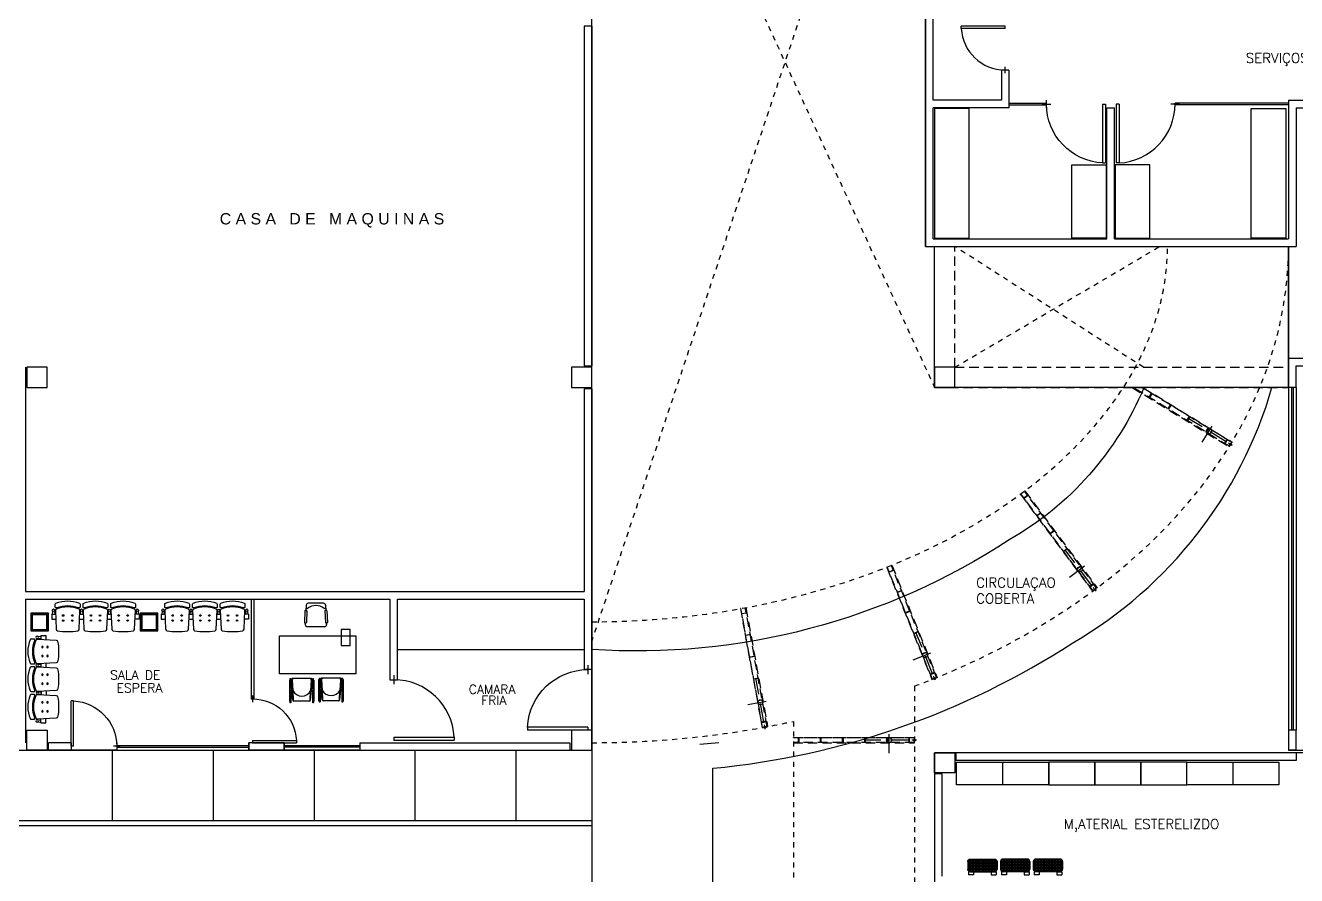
# Model space of a CAD drawing. Extents: x -358 to -207, y -206 to -105.
# Drawn here: x -288.94 to -263.73, y -136.27 to -119.39 of the extents above; entities that cross this region are included whole.
import ezdxf
from ezdxf.enums import TextEntityAlignment as Align
from ezdxf.xclip import XClip

# ---------------------------------------------------------------- set-up
doc = ezdxf.new("R2010")
doc.units = 0
doc.header["$LTSCALE"] = 1.5
doc.header["$MEASUREMENT"] = 0
doc.header["$XCLIPFRAME"] = 0
doc.linetypes.add('HIDDEN', pattern=[0.375, 0.25, -0.125])
doc.linetypes.add('HIDDEN2', pattern=[0.1875, 0.125, -0.0625])
doc.layers.get('0').update_dxf_attribs({"linetype": 'CONTINUOUS'})
for name, color, linetype in [('8CMOB01', 8, 'CONTINUOUS'), ('9CCOLUMNA', 5, 'CONTINUOUS'), ('AREAS', 253, 'CONTINUOUS'), ('CANCEL', 6, 'CONTINUOUS'), ('CCPTAS', 6, 'CONTINUOUS'), ('CUBIERTO', 8, 'CONTINUOUS'), ('ESTRUCTURA', 5, 'CONTINUOUS'), ('MOB', 8, 'CONTINUOUS'), ('MUROS', 3, 'CONTINUOUS'), ('OBRAEXTERIOR', 15, 'CONTINUOUS'), ('OBRAEXTERIOR1', 10, 'CONTINUOUS'), ('PROY', 7, 'HIDDEN2'), ('RCMURO01', 3, 'CONTINUOUS'), ('RCTEXEJE02', 3, 'CONTINUOUS'), ('ZCTEXT01', 2, 'CONTINUOUS')]:
    doc.layers.add(name, color=color, linetype=linetype)
doc.styles.add('HELV-NF', font='helv-nf', dxfattribs={"height": 0.2})
doc.styles.add('REG-60', font='ROMANS.shx', dxfattribs={"height": 0.195})
doc.styles.add('REG-80', font='ROMANS.shx', dxfattribs={"height": 0.27})

# ---------------------------------------------------------------- blocks, each defined once
blk = doc.blocks.new('S3-PROTO')
for p, q in [((-0.865, 0.35), (-0.791, 0.35)), ((-0.865, 0.35), (-0.865, 0.25)), ((-0.849, 0.409), (-0.855, 0.35)), ((-0.811, 0.409), (-0.805, 0.35)), ((-0.309, 0.35), (-0.241, 0.35)), ((-0.294, 0.409), (-0.3, 0.35)), ((-0.256, 0.409), (-0.25, 0.35)), ((0.241, 0.347), (0.309, 0.347)), ((0.256, 0.405), (0.25, 0.347)), ((0.294, 0.405), (0.3, 0.347)), ((0.865, 0.35), (0.791, 0.35)), ((0.811, 0.409), (0.805, 0.35)), ((0.849, 0.409), (0.855, 0.35)), ((0.865, 0.35), (0.865, 0.25)), ((-0.865, 0.25), (-0.786, 0.25)), ((-0.314, 0.25), (-0.236, 0.25)), ((0.236, 0.247), (0.314, 0.247)), ((0.865, 0.25), (0.786, 0.25))]:
    blk.add_line(p, q)
for points in [[(-0.305, 0.522), (-0.305, 0.489, -0.522832), (-0.332, 0.471, 0.18), (-0.768, 0.471, -0.522832), (-0.795, 0.489), (-0.795, 0.547, -0.306573), (-0.782, 0.565, -0.192782), (-0.318, 0.565, -0.306573), (-0.305, 0.547), (-0.305, 0.504)], [(0.245, 0.522), (0.245, 0.489, -0.522832), (0.218, 0.471, 0.18), (-0.218, 0.471, -0.522832), (-0.245, 0.489), (-0.245, 0.547, -0.306573), (-0.232, 0.565, -0.192782), (0.232, 0.565, -0.306573), (0.245, 0.547), (0.245, 0.504)], [(0.795, 0.522), (0.795, 0.489, -0.522832), (0.768, 0.471, 0.18), (0.332, 0.471, -0.522832), (0.305, 0.489), (0.305, 0.547, -0.306573), (0.318, 0.565, -0.192782), (0.782, 0.565, -0.306573), (0.795, 0.547), (0.795, 0.504)]]:
    blk.add_lwpolyline(points, format="xyb")
for points in [[(-0.777, 0.048, 0.346546), (-0.753, 0.019, 0.095695), (-0.347, 0.019, 0.346546), (-0.323, 0.048), (-0.306, 0.417, 0.318973), (-0.325, 0.447, 0.193005), (-0.775, 0.447, 0.318973), (-0.794, 0.417)], [(-0.227, 0.048, 0.346546), (-0.203, 0.019, 0.095695), (0.203, 0.019, 0.346546), (0.227, 0.048), (0.244, 0.417, 0.318973), (0.225, 0.447, 0.193005), (-0.225, 0.447, 0.318973), (-0.244, 0.417)], [(0.323, 0.048, 0.346546), (0.347, 0.019, 0.095695), (0.753, 0.019, 0.346546), (0.777, 0.048), (0.794, 0.417, 0.318973), (0.775, 0.447, 0.193005), (0.325, 0.447, 0.318973), (0.306, 0.417)]]:
    blk.add_lwpolyline(points, format="xyb", close=True)
for centre, radius in [((-0.83, 0.425), 0.025), ((-0.64, 0.32), 0.015), ((-0.46, 0.32), 0.015), ((-0.275, 0.425), 0.025), ((-0.09, 0.32), 0.015), ((0.09, 0.32), 0.015), ((0.275, 0.422), 0.025), ((0.46, 0.32), 0.015), ((0.64, 0.32), 0.015), ((0.83, 0.425), 0.025), ((-0.64, 0.22), 0.015), ((-0.46, 0.22), 0.015), ((-0.09, 0.22), 0.015), ((0.09, 0.22), 0.015), ((0.46, 0.22), 0.015), ((0.64, 0.22), 0.015)]:
    blk.add_circle(centre, radius)
blk = doc.blocks.new('PTA-D')
for p, q in [((0.95, 0), (0.95, 1)), ((0.95, 1), (1, 1)), ((1, 0), (1, 1)), ((-0.073, 0), (0.073, 0)), ((0.95, 0), (1, 0))]:
    blk.add_line(p, q)
blk.add_arc((1.002, -0.001), 1.002, 92.9928, 179.9448)
blk = doc.blocks.new('PTA-I')
for p, q in [((-1, 0), (-1, 1)), ((-0.95, 1), (-1, 1)), ((-0.95, 0), (-0.95, 1)), ((-0.95, 0), (-1, 0)), ((0.073, 0), (-0.073, 0))]:
    blk.add_line(p, q)
blk.add_arc((-1.002, -0.001), 1.002, 0.0552, 87.0072)
blk = doc.blocks.new('CEN-BASU')
for p, q in [((-0.178, 0.187), (-0.163, 0.172)), ((-0.158, 0.167), (-0.148, 0.157)), ((0.152, 0.167), (0.142, 0.157)), ((0.172, 0.187), (0.157, 0.172)), ((-0.178, -0.163), (-0.163, -0.148)), ((-0.158, -0.143), (-0.148, -0.133)), ((0.152, -0.143), (0.142, -0.133)), ((0.157, -0.148), (0.172, -0.163))]:
    blk.add_line(p, q)
for points in [[(-0.178, -0.163), (-0.178, 0.187), (0.172, 0.187), (0.172, -0.163)], [(-0.163, -0.148), (-0.163, 0.172), (0.157, 0.172), (0.157, -0.148)], [(-0.158, -0.143), (-0.158, 0.167), (0.152, 0.167), (0.152, -0.143)], [(-0.148, -0.133), (-0.148, 0.157), (0.142, 0.157), (0.142, -0.133)]]:
    blk.add_lwpolyline(points, close=True)
blk = doc.blocks.new('ANAQUEL')
for p, q in [((0.455, 0.45), (-0.455, 0.45)), ((-0.455, 0.45), (-0.455, 0)), ((0.455, 0), (0.455, 0.45)), ((-0.455, 0), (0.455, 0))]:
    blk.add_line(p, q)
blk = doc.blocks.new('RACK')
for p, q in [((0.011, 0.271), (0.239, 0.271)), ((0.022, 0.281), (0.022, -0.281)), ((0.05, 0.29), (0.2, 0.29)), ((0.052, 0.29), (0.052, -0.29)), ((0.082, 0.29), (0.082, -0.29)), ((0.112, 0.29), (0.112, -0.29)), ((0.142, 0.29), (0.142, -0.29)), ((0.172, 0.29), (0.172, -0.29)), ((0.202, 0.29), (0.202, -0.29)), ((0.232, 0.278), (0.232, -0.278)), ((0.255, 0.176), (0.255, 0.276)), ((0.255, 0.276), (0.315, 0.276)), ((0.315, 0.176), (0.315, 0.276)), ((0, 0.241), (0.25, 0.241)), ((0, 0.24), (0, -0.24)), ((0, 0.211), (0.25, 0.211)), ((0, 0.211), (0.25, 0.211)), ((0, 0.181), (0.25, 0.181)), ((0, 0.181), (0.25, 0.181)), ((0, 0.151), (0.25, 0.151)), ((0, 0.121), (0.25, 0.121)), ((0, 0.091), (0.25, 0.091)), ((0, 0.061), (0.25, 0.061)), ((0, 0.031), (0.25, 0.031)), ((0, 0.001), (0.25, 0.001)), ((0.25, 0.24), (0.25, -0.24)), ((0.255, 0.176), (0.315, 0.176)), ((0, -0.029), (0.25, -0.029)), ((0, -0.059), (0.25, -0.059)), ((0, -0.089), (0.25, -0.089)), ((0, -0.119), (0.25, -0.119)), ((0, -0.149), (0.25, -0.149)), ((0, -0.179), (0.25, -0.179)), ((0, -0.209), (0.25, -0.209)), ((0, -0.209), (0.25, -0.209)), ((0, -0.239), (0.25, -0.239)), ((0, -0.239), (0.25, -0.239)), ((0.255, -0.174), (0.255, -0.274)), ((0.255, -0.174), (0.315, -0.174)), ((0.315, -0.174), (0.315, -0.274)), ((0.009, -0.269), (0.241, -0.269)), ((0.05, -0.29), (0.2, -0.29)), ((0.255, -0.274), (0.315, -0.274))]:
    blk.add_line(p, q)
for centre, start, end in [((0.05, 0.24), 90, 180), ((0.2, 0.24), 0, 90), ((0.05, -0.24), 180, 270), ((0.2, -0.24), 270, 0)]:
    blk.add_arc(centre, 0.05, start, end)
blk = doc.blocks.new('REF')
at = {"layer": 'ESTRUCTURA', "color": 8, "ltscale": 0.06}
for p, q in [((-0.04, 0), (-0.02, 0)), ((0, 0.02), (0, 0.048)), ((0.02, 0), (0.04, 0)), ((0, -0.04), (0, -0.02))]:
    blk.add_line(p, q, dxfattribs=at)
blk.add_circle((0, 0), 0.02, dxfattribs=at)
blk = doc.blocks.new('X')
at = {"layer": 'CUBIERTO', "linetype": 'HIDDEN'}
for p, q in [((0.5, 0.255), (0.5, -0.255)), ((0.1, 0), (0.985, 0))]:
    blk.add_line(p, q, dxfattribs=at)
at = {"layer": 'CUBIERTO', "linetype": 'HIDDEN2'}
for p, q in [((2.4, 0.055), (0, 0.055)), ((0, 0.055), (0, 0.045)), ((0, 0.045), (2.4, 0.045)), ((0.1, 0.045), (0.1, -0.045)), ((0.11, 0.045), (0.1, 0.045)), ((0.11, -0.045), (0.11, 0.045)), ((0.535, 0.045), (0.545, 0.045)), ((0.535, -0.045), (0.535, 0.045)), ((0.545, 0.045), (0.545, -0.045)), ((0.975, -0.045), (0.975, 0.045)), ((0.975, 0.045), (0.985, 0.045)), ((0.985, 0.045), (0.985, -0.045)), ((1.415, -0.045), (1.415, 0.045)), ((1.415, 0.045), (1.425, 0.045)), ((1.425, 0.045), (1.425, -0.045)), ((1.855, -0.045), (1.855, 0.045)), ((1.855, 0.045), (1.865, 0.045)), ((1.865, 0.045), (1.865, -0.045)), ((2.29, -0.045), (2.29, 0.045)), ((2.29, 0.045), (2.3, 0.045)), ((2.3, 0.045), (2.3, -0.045)), ((2.4, 0.045), (2.4, 0.055)), ((0, -0.045), (2.4, -0.045)), ((0, -0.055), (0, -0.045)), ((2.4, -0.055), (0, -0.055)), ((0.1, -0.045), (0.11, -0.045)), ((0.545, -0.045), (0.535, -0.045)), ((0.985, -0.045), (0.975, -0.045)), ((1.425, -0.045), (1.415, -0.045)), ((1.865, -0.045), (1.855, -0.045)), ((2.3, -0.045), (2.29, -0.045)), ((2.4, -0.045), (2.4, -0.055))]:
    blk.add_line(p, q, dxfattribs=at)
at = {"layer": 'CUBIERTO'}
blk.add_circle((0.5, 0), 0.05, dxfattribs=at)
at = {"layer": 'ESTRUCTURA', "color": 8, "ltscale": 0.06, "rotation": 270.0000021811471}
blk.add_blockref('REF', (0, 0), dxfattribs=at)

msp = doc.modelspace()

# ---------------------------------------------------------------- linework, layer by layer
at = {"layer": '8CMOB01', "color": 8}
for p, q in [((-270.908, -121.045), (-270.908, -123.615)), ((-270.223, -121.045), (-270.908, -121.045)), ((-270.223, -123.615), (-270.223, -121.045)), ((-264.631, -123.615), (-264.631, -121.045)), ((-264.631, -121.045), (-263.946, -121.045)), ((-263.946, -121.045), (-263.946, -123.615)), ((-268.19, -123.615), (-268.19, -122.163)), ((-268.19, -122.163), (-267.505, -122.163)), ((-267.505, -122.163), (-267.505, -123.615)), ((-267.325, -122.163), (-267.325, -123.615)), ((-266.64, -122.163), (-267.325, -122.163)), ((-266.64, -123.615), (-266.64, -122.163)), ((-270.908, -123.615), (-270.223, -123.615)), ((-267.505, -123.615), (-268.19, -123.615)), ((-267.325, -123.615), (-266.64, -123.615)), ((-263.946, -123.615), (-264.631, -123.615)), ((-283.397, -131.014), (-283.408, -131.244)), ((-283.387, -131.004), (-283.367, -131.005)), ((-283.372, -130.903), (-283.377, -131.005)), ((-283.358, -131.016), (-283.368, -131.245)), ((-283.029, -130.863), (-283.33, -130.863)), ((-283.001, -131.016), (-282.991, -131.245)), ((-282.972, -131.004), (-282.992, -131.005)), ((-282.986, -130.903), (-282.982, -131.005)), ((-282.961, -131.014), (-282.951, -131.244)), ((-283.398, -131.254), (-283.378, -131.255)), ((-283.388, -131.254), (-283.39, -131.286)), ((-283.011, -131.33), (-283.347, -131.33)), ((-282.96, -131.254), (-282.98, -131.255)), ((-282.97, -131.254), (-282.969, -131.286)), ((-283.899, -132.26), (-283.899, -131.51)), ((-283.899, -131.51), (-282.389, -131.51)), ((-282.681, -131.384), (-282.681, -131.704)), ((-282.501, -131.384), (-282.681, -131.384)), ((-282.501, -131.704), (-282.501, -131.384)), ((-282.389, -131.51), (-282.389, -132.26)), ((-282.681, -131.704), (-282.501, -131.704)), ((-282.389, -132.26), (-283.899, -132.26)), ((-283.108, -132.358), (-283.108, -132.35)), ((-283.098, -132.358), (-283.098, -132.35)), ((-283.053, -132.346), (-283.061, -132.346)), ((-283.053, -132.346), (-283.042, -132.346)), ((-282.711, -132.346), (-283.047, -132.346)), ((-282.703, -132.346), (-282.72, -132.346)), ((-282.72, -132.346), (-282.72, -132.347)), ((-282.703, -132.346), (-282.694, -132.346)), ((-282.658, -132.357), (-282.658, -132.35)), ((-282.648, -132.357), (-282.648, -132.35)), ((-283.699, -132.807), (-283.699, -132.387)), ((-283.689, -132.387), (-283.699, -132.387)), ((-283.689, -132.369), (-283.689, -132.361)), ((-283.689, -132.53), (-283.689, -132.369)), ((-283.689, -132.609), (-283.689, -132.512)), ((-283.689, -132.587), (-283.689, -132.55)), ((-283.689, -132.597), (-283.689, -132.587)), ((-283.689, -132.587), (-283.689, -132.609)), ((-283.689, -132.597), (-283.689, -132.618)), ((-283.679, -132.369), (-283.679, -132.361)), ((-283.679, -132.53), (-283.679, -132.369)), ((-283.657, -132.54), (-283.669, -132.54)), ((-283.656, -132.55), (-283.669, -132.55)), ((-283.669, -132.587), (-283.655, -132.587)), ((-283.654, -132.597), (-283.669, -132.597)), ((-283.669, -132.597), (-283.654, -132.597)), ((-283.654, -132.597), (-283.663, -132.378)), ((-283.635, -132.788), (-283.654, -132.597)), ((-283.649, -132.39), (-283.649, -132.377)), ((-283.649, -132.39), (-283.634, -132.597)), ((-283.634, -132.357), (-283.643, -132.357)), ((-283.634, -132.357), (-283.624, -132.357)), ((-283.634, -132.597), (-283.629, -132.801)), ((-283.293, -132.357), (-283.629, -132.357)), ((-283.284, -132.357), (-283.302, -132.357)), ((-283.302, -132.357), (-283.302, -132.357)), ((-283.29, -132.801), (-283.284, -132.597)), ((-283.284, -132.357), (-283.276, -132.357)), ((-283.273, -132.397), (-283.284, -132.597)), ((-283.284, -132.597), (-283.284, -132.597)), ((-283.284, -132.788), (-283.264, -132.597)), ((-283.273, -132.386), (-283.273, -132.377)), ((-283.273, -132.386), (-283.273, -132.397)), ((-283.264, -132.587), (-283.256, -132.378)), ((-283.264, -132.587), (-283.249, -132.587)), ((-283.264, -132.587), (-283.264, -132.597)), ((-283.249, -132.597), (-283.264, -132.597)), ((-283.249, -132.597), (-283.264, -132.597)), ((-283.263, -132.55), (-283.249, -132.55)), ((-283.262, -132.54), (-283.249, -132.54)), ((-283.24, -132.55), (-283.239, -132.55)), ((-283.239, -132.368), (-283.239, -132.361)), ((-283.239, -132.368), (-283.239, -132.53)), ((-283.239, -132.53), (-283.239, -132.368)), ((-283.239, -132.368), (-283.239, -132.368)), ((-283.229, -132.368), (-283.229, -132.361)), ((-283.229, -132.387), (-283.229, -132.368)), ((-283.229, -132.53), (-283.229, -132.368)), ((-283.229, -132.368), (-283.229, -132.368)), ((-283.219, -132.387), (-283.229, -132.387)), ((-283.219, -132.387), (-283.229, -132.387)), ((-283.229, -132.387), (-283.229, -132.417)), ((-283.219, -132.387), (-283.229, -132.387)), ((-283.219, -132.387), (-283.229, -132.387)), ((-283.219, -132.387), (-283.229, -132.387)), ((-283.229, -132.607), (-283.229, -132.53)), ((-283.219, -132.387), (-283.219, -132.807)), ((-283.219, -132.807), (-283.219, -132.387)), ((-283.118, -132.796), (-283.118, -132.376)), ((-283.108, -132.376), (-283.118, -132.376)), ((-283.108, -132.519), (-283.108, -132.358)), ((-283.108, -132.598), (-283.108, -132.501)), ((-283.108, -132.576), (-283.108, -132.539)), ((-283.108, -132.586), (-283.108, -132.576)), ((-283.108, -132.576), (-283.108, -132.598)), ((-283.108, -132.586), (-283.108, -132.607)), ((-283.108, -132.813), (-283.108, -132.596)), ((-283.098, -132.519), (-283.098, -132.358)), ((-283.098, -132.596), (-283.098, -132.613)), ((-283.098, -132.796), (-283.098, -132.596)), ((-283.075, -132.529), (-283.088, -132.529)), ((-283.074, -132.539), (-283.088, -132.539)), ((-283.088, -132.576), (-283.073, -132.576)), ((-283.073, -132.586), (-283.088, -132.586)), ((-283.088, -132.586), (-283.073, -132.586)), ((-283.073, -132.586), (-283.081, -132.367)), ((-283.054, -132.777), (-283.073, -132.586)), ((-283.067, -132.379), (-283.067, -132.366)), ((-283.067, -132.379), (-283.053, -132.586)), ((-283.053, -132.586), (-283.047, -132.79)), ((-282.708, -132.79), (-282.703, -132.586)), ((-282.691, -132.386), (-282.703, -132.586)), ((-282.703, -132.586), (-282.703, -132.586)), ((-282.702, -132.777), (-282.683, -132.586)), ((-282.691, -132.375), (-282.691, -132.366)), ((-282.691, -132.375), (-282.691, -132.386)), ((-282.682, -132.576), (-282.683, -132.586)), ((-282.668, -132.586), (-282.683, -132.586)), ((-282.668, -132.586), (-282.683, -132.586)), ((-282.682, -132.576), (-282.675, -132.367)), ((-282.682, -132.576), (-282.668, -132.576)), ((-282.681, -132.529), (-282.668, -132.529)), ((-282.681, -132.539), (-282.668, -132.539)), ((-282.658, -132.357), (-282.658, -132.519)), ((-282.658, -132.519), (-282.658, -132.357)), ((-282.658, -132.357), (-282.658, -132.357)), ((-282.658, -132.539), (-282.658, -132.539)), ((-282.658, -132.814), (-282.658, -132.596)), ((-282.658, -132.596), (-282.658, -132.813)), ((-282.648, -132.376), (-282.648, -132.357)), ((-282.648, -132.519), (-282.648, -132.357)), ((-282.648, -132.357), (-282.648, -132.357)), ((-282.638, -132.376), (-282.648, -132.376)), ((-282.638, -132.376), (-282.648, -132.376)), ((-282.648, -132.376), (-282.648, -132.406)), ((-282.638, -132.376), (-282.648, -132.376)), ((-282.638, -132.376), (-282.648, -132.376)), ((-282.638, -132.376), (-282.648, -132.376)), ((-282.648, -132.596), (-282.648, -132.519)), ((-282.648, -132.596), (-282.648, -132.813)), ((-282.638, -132.376), (-282.638, -132.796)), ((-282.638, -132.796), (-282.638, -132.376)), ((-283.689, -132.807), (-283.699, -132.807)), ((-283.689, -132.824), (-283.689, -132.607)), ((-283.689, -132.618), (-283.689, -132.832)), ((-283.689, -132.824), (-283.689, -132.832)), ((-283.679, -132.607), (-283.679, -132.624)), ((-283.679, -132.807), (-283.679, -132.607)), ((-283.679, -132.624), (-283.679, -132.807)), ((-283.679, -132.807), (-283.679, -132.824)), ((-283.679, -132.824), (-283.679, -132.832)), ((-283.304, -132.807), (-283.615, -132.807)), ((-283.284, -132.788), (-283.284, -132.788)), ((-283.239, -132.825), (-283.239, -132.607)), ((-283.239, -132.607), (-283.239, -132.824)), ((-283.239, -132.824), (-283.239, -132.821)), ((-283.239, -132.825), (-283.239, -132.828)), ((-283.239, -132.828), (-283.239, -132.832)), ((-283.229, -132.607), (-283.229, -132.824)), ((-283.229, -132.807), (-283.229, -132.777)), ((-283.219, -132.807), (-283.229, -132.807)), ((-283.219, -132.807), (-283.229, -132.807)), ((-283.219, -132.807), (-283.229, -132.807)), ((-283.229, -132.807), (-283.229, -132.824)), ((-283.219, -132.807), (-283.229, -132.807)), ((-283.219, -132.807), (-283.229, -132.807)), ((-283.229, -132.823), (-283.229, -132.824)), ((-283.229, -132.823), (-283.229, -132.832)), ((-283.108, -132.796), (-283.118, -132.796)), ((-283.108, -132.607), (-283.108, -132.821)), ((-283.108, -132.813), (-283.108, -132.821)), ((-283.098, -132.613), (-283.098, -132.796)), ((-283.098, -132.796), (-283.098, -132.813)), ((-283.098, -132.813), (-283.098, -132.821)), ((-282.722, -132.796), (-283.034, -132.796)), ((-282.702, -132.777), (-282.702, -132.777)), ((-282.658, -132.813), (-282.658, -132.81)), ((-282.658, -132.814), (-282.658, -132.817)), ((-282.658, -132.817), (-282.658, -132.821)), ((-282.648, -132.796), (-282.648, -132.766)), ((-282.638, -132.796), (-282.648, -132.796)), ((-282.638, -132.796), (-282.648, -132.796)), ((-282.638, -132.796), (-282.648, -132.796)), ((-282.648, -132.796), (-282.648, -132.813)), ((-282.638, -132.796), (-282.648, -132.796)), ((-282.638, -132.796), (-282.648, -132.796)), ((-282.648, -132.812), (-282.648, -132.813)), ((-282.648, -132.812), (-282.648, -132.821))]:
    msp.add_line(p, q, dxfattribs=at)
at = {"layer": '8CMOB01'}
msp.add_line((-281.56, -131.78), (-277.86, -131.78), dxfattribs=at)
at = {"layer": '8CMOB01', "color": 8}
for centre in [(-283.103, -132.351), (-282.653, -132.351), (-283.684, -132.362), (-283.234, -132.362), (-283.684, -132.832), (-283.234, -132.832), (-283.103, -132.821), (-282.653, -132.821)]:
    msp.add_circle(centre, 0.005, dxfattribs=at)
for centre, radius, start, end in [((-283.387, -131.014), 0.01, 87.3974, 177.3974), ((-283.354, -130.946), 0.02, 174.1265, 299.8903), ((-283.33, -130.905), 0.0425, 90, 177.3974), ((-283.368, -131.015), 0.01, 357.3974, 87.3974), ((-283.179, -131.18), 0.272, 52.675, 127.2182), ((-283.029, -130.905), 0.0425, 2.6026, 90), ((-283.004, -130.946), 0.02, 240.1097, 5.8735), ((-282.991, -131.015), 0.01, 92.6026, 182.6026), ((-282.971, -131.014), 0.01, 2.6026, 92.6026), ((-283.398, -131.244), 0.01, 177.3974, 267.3974), ((-283.347, -131.288), 0.0425, 177.3974, 270), ((-283.378, -131.245), 0.01, 267.3974, 357.3974), ((-283.011, -131.288), 0.0425, 270, 2.6026), ((-282.981, -131.245), 0.01, 182.6026, 272.6026), ((-282.961, -131.244), 0.01, 272.6026, 2.6026), ((-283.061, -132.366), 0.02, 90, 184.7636), ((-283.047, -132.366), 0.02, 90, 180), ((-282.711, -132.366), 0.02, 360, 90), ((-282.694, -132.366), 0.02, 355.2364, 90), ((-283.669, -132.53), 0.02, 180, 270), ((-283.669, -132.607), 0.02, 90, 180), ((-283.669, -132.53), 0.01, 180, 270), ((-283.669, -132.607), 0.01, 90, 180), ((-283.643, -132.377), 0.02, 90, 184.7636), ((-283.629, -132.377), 0.02, 90, 180), ((-283.459, -132.512), 0.194, 205.6954, 334.3046), ((-283.293, -132.377), 0.02, 360, 90), ((-283.276, -132.377), 0.02, 355.2364, 90), ((-283.249, -132.53), 0.01, 270, 360), ((-283.249, -132.53), 0.02, 270, 360), ((-283.249, -132.607), 0.02, 360, 90), ((-283.249, -132.607), 0.01, 360, 90), ((-283.249, -132.607), 0.01, 360, 90), ((-283.088, -132.519), 0.02, 180, 270), ((-283.088, -132.596), 0.02, 90, 180), ((-283.088, -132.519), 0.01, 180, 270), ((-283.088, -132.596), 0.01, 90, 180), ((-282.878, -132.501), 0.194, 205.6954, 334.3046), ((-282.668, -132.519), 0.01, 270, 360), ((-282.668, -132.519), 0.02, 270, 360), ((-282.668, -132.596), 0.02, 360, 90), ((-282.668, -132.596), 0.01, 360, 90), ((-282.668, -132.596), 0.01, 360, 90), ((-283.615, -132.787), 0.02, 182.7263, 270), ((-283.304, -132.787), 0.02, 270, 357.2737), ((-283.034, -132.776), 0.02, 182.7263, 270), ((-282.722, -132.776), 0.02, 270, 357.2737)]:
    msp.add_arc(centre, radius, start, end, dxfattribs=at)
at = {"layer": '9CCOLUMNA', "color": 8, "linetype": 'HIDDEN', "ltscale": 0.06}
for p, q in [((-277.71, -131.629), (-271.09, -111.78)), ((-277.71, -111.78), (-270.91, -126.58)), ((-270.51, -126.18), (-266.441, -123.78)), ((-266.766, -126.18), (-270.51, -123.78))]:
    msp.add_line(p, q, dxfattribs=at)
at = {"layer": '9CCOLUMNA'}
for points in [[(-288.51, -126.18), (-288.91, -126.18), (-288.91, -126.58), (-288.51, -126.58)], [(-277.71, -126.18), (-278.11, -126.18), (-278.11, -126.58), (-277.71, -126.58)], [(-270.51, -126.18), (-270.91, -126.18), (-270.91, -126.58), (-270.51, -126.58)], [(-288.51, -133.78), (-288.91, -133.78), (-288.91, -133.38), (-288.51, -133.38)], [(-277.71, -133.38), (-278.11, -133.38), (-278.11, -133.78), (-277.71, -133.78)], [(-270.51, -134.23), (-270.91, -134.23), (-270.91, -133.83), (-270.51, -133.83)]]:
    msp.add_lwpolyline(points, close=True, dxfattribs=at)
at = {"layer": 'AREAS'}
for points in [[(-277.71, -111.6), (-289.09, -111.6), (-289.09, -133.78), (-277.71, -133.78)], [(-270.91, -123.78), (-263.89, -123.78), (-263.89, -126.58), (-270.91, -126.58)]]:
    msp.add_lwpolyline(points, close=True, dxfattribs=at)
for points in [[(-248.73, -115.85), (-248.73, -111.6), (-271.09, -111.6), (-271.09, -123.78), (-263.89, -123.78), (-263.89, -133.78), (-248.73, -133.78), (-248.73, -129.15, 1)], [(-264.218, -126.58), (-266.758, -126.58, -0.165834), (-269.427, -129.603, -0.163081), (-277.71, -131.78), (-277.71, -141.03), (-275.31, -141.03), (-275.31, -134.138, 0.120786), (-268.17, -131.649, 0.192746)], [(-229.284, -133.83), (-270.91, -133.83), (-270.91, -151.83), (-273.93, -151.83), (-273.93, -155.83), (-263.71, -155.83), (-263.71, -191.83), (-225.63, -191.83), (-225.63, -166.817), (-219.21, -166.817), (-219.21, -158.85), (-222.81, -158.85), (-222.81, -148.48), (-227.603, -148.48, 0.916198)]]:
    msp.add_lwpolyline(points, format="xyb", close=True, dxfattribs=at)
at = {"layer": 'CANCEL', "ltscale": 0.06}
for p, q in [((-263.89, -126.58), (-263.89, -133.38)), ((-263.83, -126.58), (-263.83, -133.38)), ((-263.8, -126.58), (-263.8, -133.38)), ((-263.74, -126.58), (-263.74, -133.38)), ((-287.13, -133.63), (-287.13, -133.78)), ((-287.13, -133.78), (-284.51, -133.78)), ((-284.51, -133.78), (-284.51, -133.63)), ((-283.81, -133.78), (-283.81, -133.63)), ((-282.31, -133.69), (-283.81, -133.69)), ((-282.31, -133.72), (-283.81, -133.72)), ((-282.31, -133.78), (-283.81, -133.78)), ((-282.31, -133.63), (-282.31, -133.78))]:
    msp.add_line(p, q, dxfattribs=at)
at = {"layer": 'CANCEL'}
for p, q in [((-287.13, -133.686), (-284.51, -133.686)), ((-287.13, -133.716), (-284.51, -133.716))]:
    msp.add_line(p, q, dxfattribs=at)
at = {"layer": 'CCPTAS'}
for p, q in [((-269.435, -120.94), (-268.69, -120.94)), ((-269.435, -120.97), (-268.69, -120.97)), ((-268.69, -121.03), (-268.69, -120.88)), ((-263.89, -120.94), (-266.14, -120.94)), ((-263.89, -120.97), (-266.14, -120.97)), ((-284.46, -130.78), (-284.46, -132.76)), ((-284.41, -130.78), (-284.41, -132.76)), ((-277.71, -132.18), (-277.71, -133.38)), ((-284.46, -132.76), (-284.41, -132.76))]:
    msp.add_line(p, q, dxfattribs=at)
at = {"layer": 'CCPTAS', "ltscale": 0.06}
for p, q in [((-266.14, -120.97), (-266.14, -120.94)), ((-263.89, -126), (-263.89, -123.78))]:
    msp.add_line(p, q, dxfattribs=at)
at = {"layer": 'CUBIERTO', "linetype": 'HIDDEN'}
msp.add_line((-275.562, -133.66), (-275.054, -133.612), dxfattribs=at)
at = {"layer": 'MUROS', "ltscale": 0.06}
msp.add_line((-263.74, -133.38), (-263.89, -133.38), dxfattribs=at)
at = {"layer": 'OBRAEXTERIOR'}
msp.add_line((-277.71, -135.18), (-289.09, -135.18), dxfattribs=at)
at = {"layer": 'OBRAEXTERIOR', "color": 7}
msp.add_line((-277.71, -135.28), (-289.09, -135.28), dxfattribs=at)
at = {"layer": 'OBRAEXTERIOR1'}
for p, q in [((-287.21, -135.18), (-287.21, -133.78)), ((-285.21, -135.18), (-285.21, -133.78)), ((-283.21, -135.18), (-283.21, -133.78)), ((-281.21, -135.18), (-281.21, -133.78)), ((-279.21, -135.18), (-279.21, -133.78))]:
    msp.add_line(p, q, dxfattribs=at)
at = {"layer": 'PROY'}
for p, q in [((-270.91, -126.58), (-270.91, -123.78)), ((-270.51, -126.18), (-270.51, -123.78)), ((-270.51, -126.18), (-263.89, -126.18)), ((-270.91, -126.58), (-263.89, -126.58))]:
    msp.add_line(p, q, dxfattribs=at)
at = {"layer": 'RCMURO01'}
for p, q in [((-271.09, -123.78), (-271.09, -111.6)), ((-270.94, -120.88), (-270.94, -115.565)), ((-277.86, -119.411), (-277.86, -126.154)), ((-277.71, -119.411), (-277.71, -126.154)), ((-269.585, -120.28), (-269.585, -120.88)), ((-269.435, -120.28), (-269.585, -120.28)), ((-269.435, -120.28), (-269.435, -121.03)), ((-263.89, -120.88), (-260.435, -120.88)), ((-270.94, -123.63), (-270.94, -121.03)), ((-267.49, -123.63), (-267.49, -121.03)), ((-267.49, -121.03), (-267.34, -121.03)), ((-267.34, -123.63), (-267.34, -121.03)), ((-263.74, -121.03), (-260.535, -121.03)), ((-271.09, -123.78), (-263.74, -123.78)), ((-270.94, -123.63), (-267.49, -123.63)), ((-267.34, -123.63), (-263.89, -123.63)), ((-263.89, -126), (-257.796, -126)), ((-263.89, -126.58), (-263.89, -126)), ((-263.74, -126.15), (-260.89, -126.15)), ((-263.74, -126.58), (-263.74, -126.15)), ((-288.94, -126.33), (-288.94, -130.63)), ((-277.86, -126.61), (-277.86, -130.63)), ((-277.71, -126.61), (-277.71, -132.182)), ((-263.74, -126.58), (-263.89, -126.58)), ((-288.94, -130.63), (-277.86, -130.63)), ((-288.94, -130.78), (-288.94, -133.63)), ((-277.86, -130.78), (-277.86, -132.18)), ((-263.89, -133.38), (-263.89, -133.78)), ((-263.74, -133.78), (-263.74, -133.38)), ((-288.03, -133.63), (-288.48, -133.63)), ((-288.48, -133.78), (-288.48, -133.63)), ((-287.13, -133.78), (-288.48, -133.78)), ((-288.03, -133.63), (-288.03, -133.78)), ((-287.13, -133.63), (-287.13, -133.78)), ((-283.81, -133.63), (-284.51, -133.63)), ((-283.81, -133.78), (-284.51, -133.78)), ((-283.81, -133.63), (-283.81, -133.78)), ((-282.31, -133.63), (-278.14, -133.63)), ((-282.31, -133.63), (-282.31, -133.78)), ((-282.31, -133.78), (-278.14, -133.78)), ((-263.74, -133.83), (-270.49, -133.83)), ((-270.49, -133.83), (-270.49, -133.98)), ((-263.74, -133.78), (-263.89, -133.78)), ((-263.74, -133.83), (-263.74, -133.98)), ((-263.74, -133.98), (-270.49, -133.98)), ((-270.91, -134.25), (-270.91, -141.01)), ((-270.76, -134.25), (-270.91, -134.25)), ((-270.76, -136.28), (-270.76, -134.25))]:
    msp.add_line(p, q, dxfattribs=at)
at = {"layer": 'RCMURO01', "ltscale": 0.06}
for p, q in [((-277.71, -119.411), (-277.86, -119.411)), ((-269.585, -120.88), (-270.94, -120.88)), ((-263.89, -120.88), (-263.89, -123.63)), ((-269.435, -121.03), (-270.94, -121.03)), ((-263.74, -121.03), (-263.74, -123.78)), ((-277.86, -126.154), (-277.71, -126.154)), ((-277.71, -126.61), (-277.86, -126.61)), ((-288.94, -130.78), (-281.71, -130.78)), ((-281.71, -130.78), (-281.71, -132.38)), ((-281.56, -130.78), (-277.86, -130.78)), ((-281.56, -132.38), (-281.56, -130.78)), ((-284.51, -133.63), (-284.51, -133.78))]:
    msp.add_line(p, q, dxfattribs=at)
at = {"layer": 'RCMURO01', "color": 8, "linetype": 'HIDDEN', "ltscale": 0.06}
for p, q in [((-271.31, -132.508), (-271.31, -151.616)), ((-273.71, -133.207), (-273.71, -151.601))]:
    msp.add_line(p, q, dxfattribs=at)
at = {"layer": 'RCMURO01'}
for points in [[(-288.94, -126.18), (-288.94, -126.33)], [(-277.71, -132.18), (-277.86, -132.18)], [(-281.71, -132.38), (-281.56, -132.38)], [(-278.14, -133.63), (-278.14, -133.78)]]:
    msp.add_lwpolyline(points, dxfattribs=at)
at = {"layer": 'RCMURO01', "color": 8, "linetype": 'HIDDEN', "ltscale": 0.06}
for points, knots in [([(-277.71, -131.23), (-276.895, -131.23), (-276.08, -131.171), (-274.039, -130.873), (-272.845, -130.549), (-270.767, -129.705), (-269.87, -129.198), (-268.398, -128.09), (-267.814, -127.494), (-266.931, -126.276), (-266.634, -125.657), (-266.347, -124.621), (-266.29, -124.2), (-266.29, -123.78)], [4.712389, 4.712389, 4.712389, 4.712389, 4.913769, 4.913769, 5.229107, 5.229107, 5.523141, 5.523141, 5.805166, 5.805166, 6.087192, 6.087192, 6.283185, 6.283185, 6.283185, 6.283185]), ([(-271.31, -132.508), (-270.964, -132.38), (-270.625, -132.24), (-268.888, -131.452), (-267.646, -130.631), (-265.651, -128.732), (-264.898, -127.655), (-264.074, -125.63), (-263.89, -124.705), (-263.89, -123.78)], [5.192507, 5.192507, 5.192507, 5.192507, 5.277096, 5.277096, 5.63839, 5.63839, 5.999685, 5.999685, 6.283185, 6.283185, 6.283185, 6.283185]), ([(-277.71, -133.63), (-276.77, -133.63), (-275.83, -133.561), (-274.506, -133.366), (-274.105, -133.293), (-273.71, -133.207)], [4.712389, 4.712389, 4.712389, 4.712389, 4.9158011, 4.9158011, 5.0051549, 5.0051549, 5.0051549, 5.0051549])]:
    msp.add_open_spline(points, degree=3, knots=knots, dxfattribs=at)

# ---------------------------------------------------------------- block references
at = {"ltscale": 0.06}
ref = msp.add_blockref('X', (-265.04, -127.709), dxfattribs=dict(at, rotation=148.5683303731385))
XClip(ref).set_block_clipping_path([(-0.7376662734, -0.1995402177), (-0.0367995269, -1.3463184279), (2.4011725635, 0.1436763694), (1.700305817, 1.2904545797)])
for p, rotation in [((-267.731, -130.591), 126.6627331571082), ((-270.911, -132.354), 111.9582233974392), ((-274.275, -133.32), 100.3752071551178), ((-271.31, -133.58), 180)]:
    msp.add_blockref('X', p, dxfattribs=dict(at, rotation=rotation))
at = {"layer": '8CMOB01', "color": 8, "rotation": 3.104235618556217e-12}
for p in [(-287.552, -131.426), (-285.382, -131.426)]:
    msp.add_blockref('S3-PROTO', p, dxfattribs=at)
at = {"layer": '8CMOB01', "color": 8, "xscale": -1}
for name, p, rotation in [('CEN-BASU', (-288.647, -131.239), 90), ('CEN-BASU', (-286.476, -131.239), 90), ('S3-PROTO', (-288.283, -132.369), 89.99999999999623)]:
    msp.add_blockref(name, p, dxfattribs=dict(at, rotation=rotation))
at = {"layer": 'CCPTAS'}
for name, p, xscale, yscale, zscale, rotation in [('PTA-D', (-269.51, -120.28), 0.87, 0.87, 0.87, 90), ('PTA-D', (-268.69, -120.955), -1.17, 1.17, 1.17, 180), ('PTA-D', (-266.14, -120.955), 1.17, 1.17, 1.17, 180), ('PTA-D', (-277.785, -132.18), -1.2, 1.2, 1.2, 90), ('PTA-D', (-281.635, -132.38), 1.2, 1.2, 1.2, 270), ('PTA-I', (-284.435, -132.76), -0.87, 0.87, 0.87, 270)]:
    msp.add_blockref(name, p, dxfattribs=dict(at, xscale=xscale, yscale=yscale, zscale=zscale, rotation=rotation))
at = {"layer": 'CCPTAS', "xscale": -0.9, "yscale": 0.9, "zscale": 0.9}
msp.add_blockref('PTA-D', (-287.13, -133.701), dxfattribs=at)
at = {"layer": 'MOB', "xscale": -1}
for name, p, rotation in [('ANAQUEL', (-270.017, -134.015), 180), ('ANAQUEL', (-269.103, -134.015), 180), ('ANAQUEL', (-265.449, -134.015), 180), ('ANAQUEL', (-264.535, -134.015), 180), ('RACK', (-269.961, -135.94), 90)]:
    msp.add_blockref(name, p, dxfattribs=dict(at, rotation=rotation))
at = {"layer": 'MOB'}
for name, p, rotation in [('ANAQUEL', (-268.189, -134.015), 180), ('ANAQUEL', (-267.276, -134.015), 180), ('ANAQUEL', (-266.362, -134.015), 180), ('RACK', (-269.311, -135.94), 270), ('RACK', (-268.661, -135.94), 270)]:
    msp.add_blockref(name, p, dxfattribs=dict(at, rotation=rotation))

# ---------------------------------------------------------------- texts
at = {"color": 0, "style": 'REG-60'}
msp.add_text('SERVIÇOS GERAIS', height=0.195, dxfattribs=at).set_placement((-264.737, -120.14))
at = {"style": 'REG-60'}
for s, p in [('CIRCULAÇAO', (-270.086, -130.551)), ('COBERTA', (-270.086, -130.866)), ('M,ATERIAL ESTERELIZDO', (-268.346, -135.341))]:
    msp.add_text(s, height=0.195, dxfattribs=at).set_placement(p)
at = {"layer": 'RCTEXEJE02', "color": 0, "style": 'HELV-NF'}
msp.add_text('C A S A   D E   M A Q U I N A S', height=0.225, dxfattribs=at).set_placement((-282.86, -123.345), align=Align.CENTER)
at = {"layer": 'ZCTEXT01', "color": 0, "style": 'REG-80'}
for s, p in [('SALA DE', (-286.762, -132.376)), ('ESPERA', (-286.678, -132.633)), ('CAMARA', (-279.684, -132.661)), ('FRIA', (-279.651, -132.88))]:
    msp.add_text(s, height=0.18, dxfattribs=at).set_placement(p, align=Align.CENTER)

doc.saveas('drawing.dxf')
